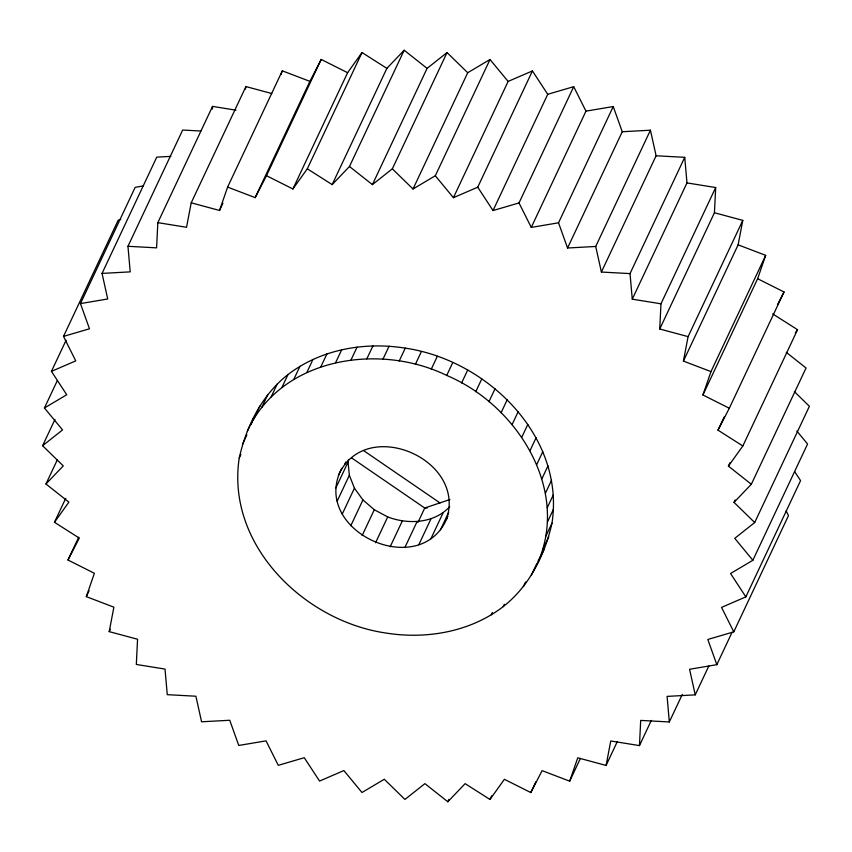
<?xml version="1.0" encoding="UTF-8"?>
<svg xmlns="http://www.w3.org/2000/svg" width="852" height="852" viewBox="0 0 852 852"><rect width="100%" height="100%" fill="white"/><g stroke="black" fill="none" stroke-linecap="round" stroke-linejoin="round"><path stroke-width="1.28" d="M236.015 110.185L212.531 106.394L157.833 222.649L156.598 247.857L127.96 246.292L130.207 271.863L102.048 273.407L107.725 298.977L80.461 303.589L89.481 328.787L63.506 336.402L75.753 360.865L51.439 371.376L66.733 394.742L44.432 407.991L62.547 429.919L42.6 445.713L63.272 465.895L45.955 484L68.884 502.126L54.453 522.287L79.3 538.102L67.979 560.02L94.37 573.279L86.318 596.645L113.88 607.167L109.205 631.62L137.555 639.256L136.32 664.453L165.022 669.086L167.269 694.668L195.896 696.222L201.573 721.793L229.742 720.259L238.762 745.457L266.037 740.857L278.284 765.32L304.27 757.705L319.564 781.071L343.878 770.57L361.993 792.498L384.284 779.26L404.945 799.432L424.903 783.638L447.822 801.764L465.128 783.648L489.975 799.464L504.395 779.303L530.796 792.562L542.117 770.645L569.69 781.167L580.404 758.397M212.404 109.045L212.531 106.394M569.69 781.167L577.752 757.811L606.081 765.437L610.767 740.974L639.469 745.606L640.693 720.409L669.331 721.963L682.303 694.391M715.68 187.546L714.445 212.744L742.795 220.38L688.086 336.636L659.746 329L660.971 303.802L715.68 187.546L686.978 182.914L632.269 299.169L660.971 303.802M239.242 457.993C225.918 544.854 304.111 621.172 385.945 633.036C426.426 639.532 470.272 631.95 503.234 606.603C529.294 586.251 544.886 554.95 551.979 523.181C565.302 436.33 487.11 360.002 405.264 348.138C364.784 341.641 320.938 349.224 287.987 374.571C261.926 394.934 246.334 426.234 239.242 457.993L240.892 454.467M537.814 562.831C570.254 488.547 516.163 404.593 446.725 375.434C379.332 342.429 280.606 357.531 247.325 431.272M271.788 93.528L245.919 86.563L191.21 202.819L186.524 227.282L157.833 222.649M245.419 89.13L245.919 86.563M742.795 220.38L738.12 244.833L765.682 255.355L710.983 371.61L683.411 361.088L688.086 336.636M447.79 516.408C422.081 582.8 309.042 531.009 341.769 468.291M335.89 487.908L348.053 462.072L348.564 459.558M446.682 518.761C466.332 458.44 364.794 415.744 338.446 475.341M191.21 202.819L219.539 210.455L227.601 187.099L282.31 70.833L309.883 81.355L321.204 59.438L347.605 72.697L362.025 52.536L386.872 68.352L404.178 50.236L427.097 68.362L447.055 52.568L467.716 72.739L413.007 189.006L392.346 168.824L447.055 52.568M281.032 74.518L282.31 70.833M669.331 721.963L667.095 696.393L695.243 694.859L689.566 669.278L716.83 664.667L707.81 639.469L733.785 631.854L721.537 607.391L745.851 596.879L730.558 573.513L752.859 560.265L734.743 538.336L754.691 522.542L734.019 502.371L751.336 484.255L728.407 466.129L742.837 445.969L717.991 430.164L729.312 408.246L702.921 394.977L710.983 371.61M702.921 394.977L757.63 278.721L765.682 255.355M251.191 424.296L253.406 418.353M63.506 336.402L118.215 220.146L120.686 219.422M80.461 303.589L135.17 187.333L142.955 186.013M51.439 371.376L66.105 340.214M102.048 273.407L156.757 157.141L170.837 156.374M44.432 407.991L57.403 380.429M127.96 246.292L182.669 130.036L200.891 131.027M42.6 445.713L55.007 419.344M45.955 484L57.233 460.027M54.453 522.287L65.742 498.324M219.539 210.455L222.926 203.255M67.979 560.02L78.693 537.25M227.601 187.099L255.174 197.621L309.883 81.355M255.174 197.621L266.495 175.704L321.204 59.438M86.318 596.645L89.13 590.649M266.495 175.704L292.896 188.963L347.605 72.697M292.896 188.963L307.316 168.802L362.025 52.536M109.205 631.62L110.334 629.223M307.316 168.802L332.163 184.607L386.872 68.352M332.163 184.607L349.469 166.502L404.178 50.236M253.779 418.918L259.86 405.999M242.458 444.339L246.878 434.946M261.756 407.416L267.837 394.497M271.17 396.904L277.241 383.986M349.469 166.502L372.399 184.618L427.097 68.362M281.905 387.49L287.987 374.571M293.855 379.268L299.936 366.36M306.89 372.345L312.972 359.427M320.863 366.786L326.944 353.868M335.624 362.654L341.705 349.735M435.308 175.757L490.007 59.502L508.122 81.43L453.413 197.696L435.308 175.757L413.007 189.006M351.003 359.991L357.084 347.073M366.839 358.83L372.92 345.923M382.963 359.193L389.044 346.274M344.698 464.244L345.805 461.901M477.738 187.184L532.436 70.929L547.729 94.295L493.031 210.55L477.738 187.184L453.413 197.696M399.183 361.056L405.264 348.138M337.2 501.093L349.352 475.267L348.053 462.072M342.27 514.012L354.432 488.175L349.352 475.267M415.339 364.411L421.42 351.493M350.779 525.769L362.941 499.943L354.432 488.175M431.24 369.225L437.321 356.306M362.132 535.578L374.294 509.741L362.941 499.943M493.031 210.55L519.006 202.946L573.716 86.68L585.963 111.143L531.265 227.409L558.529 222.798L613.238 106.543L585.963 111.143M446.725 375.434L452.795 362.515M375.562 542.756L387.713 516.919C408.076 524.736 434.222 523.511 449.739 506.663M461.603 382.974L467.684 370.056M390.141 546.814L402.304 520.977M475.735 391.76L481.817 378.852M404.892 547.485L417.054 521.648M417.949 522.436L424.733 508.016L449.92 499.517M418.811 544.716L430.963 518.879M488.952 401.707L495.033 388.789M622.258 131.74L650.427 130.207L595.718 246.462L567.56 248.007L622.258 131.74L613.238 106.543M430.931 538.698L443.083 512.861M440.441 529.848L448.727 512.233M501.114 412.698L507.196 399.78M512.084 424.615L518.165 411.697M521.754 437.321L527.825 424.402M656.104 155.778L684.731 157.332L630.022 273.598L601.395 272.044L656.104 155.778L650.427 130.207M529.997 450.687L536.078 437.768M536.739 464.553L542.82 451.635M541.904 478.781L547.985 465.863M545.429 493.202L551.51 480.283M491.274 614.824L492.381 612.471M547.282 507.675L553.363 494.756M503.234 606.603L504.331 604.26M547.442 522.02L553.512 509.113M545.898 536.1L551.979 523.181M523.384 586.677L525.588 581.98M542.681 549.753L548.752 536.835M531.36 575.175L536.877 563.438M659.746 329L714.445 212.744M447.822 801.764L448.951 799.368M683.411 361.088L738.12 244.833M489.975 799.464L491.668 795.864M530.796 792.562L535.865 781.774M717.991 430.164L724.2 416.979M729.312 408.246L784.021 291.98L757.63 278.721M728.407 466.129L730.1 462.54M742.837 445.969L797.547 329.713L772.7 313.898M606.081 765.437L617.37 741.464M734.019 502.371L735.148 499.975M751.336 484.255L806.045 368L786.247 352.345M639.469 745.606L651.311 720.441M754.691 522.542L809.4 406.287L794.362 391.611M752.859 560.265L807.568 444.009L796.865 431.048M695.243 694.859L708.779 666.094M745.851 596.879L800.561 480.624L794.735 471.72M716.83 664.667L732.06 632.312M733.785 631.854L788.494 515.598L786.162 510.934M777.471 304.675L784.021 291.98M538.017 561.138L543.895 549.913M795.267 332.898L797.547 329.713M372.399 184.618L392.346 168.824M467.716 72.739L490.007 59.502M508.122 81.43L532.436 70.929M547.729 94.295L573.716 86.68M427.299 507.941L424.733 508.016L351.631 457.929M374.294 509.741L387.713 516.919M363.612 450.591L440.015 502.936M519.006 202.946L531.265 227.409M558.529 222.798L567.56 248.007M595.718 246.462L601.395 272.044M684.731 157.332L686.978 182.914M630.022 273.598L632.269 299.169"/></g></svg>
